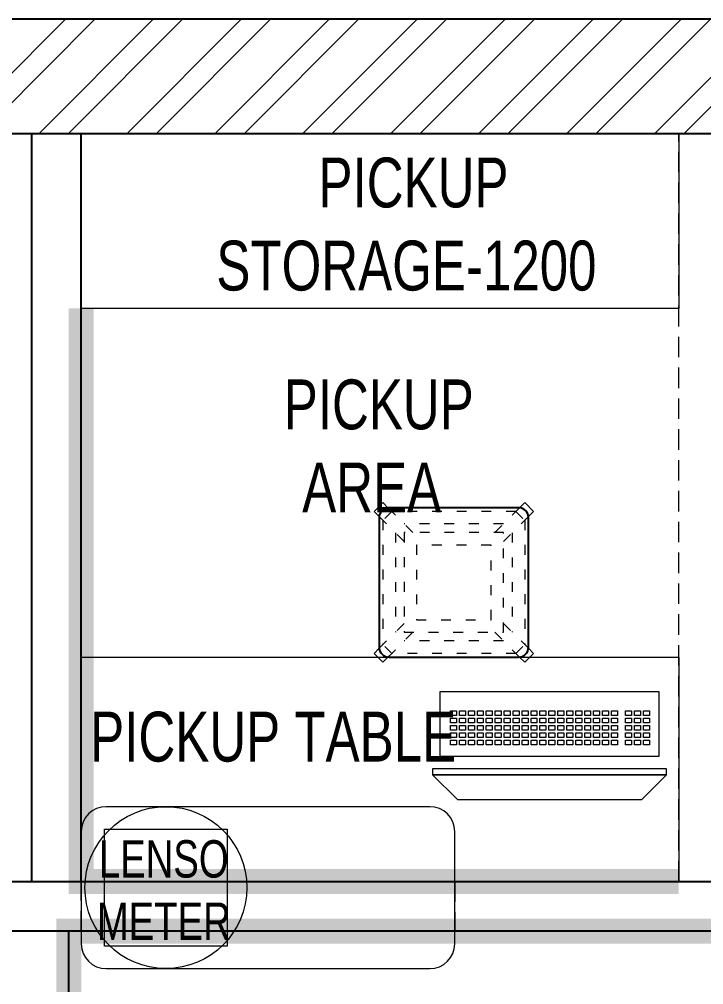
# Model space of a CAD drawing. Header units: feet. Extents: x 6760453 to 6769213, y -5286336 to -5277010.
# Drawn here: x 6765887 to 6767261, y -5278947 to -5277010 of the extents above; entities that cross this region are included whole.
import ezdxf

# ---------------------------------------------------------------- set-up
doc = ezdxf.new("R2010")
doc.units = ezdxf.units.FT
doc.header["$LTSCALE"] = 33
doc.header["$MEASUREMENT"] = 0
doc.linetypes.add('a_p6_plan_L18$0$HIDDEN', pattern=[0.375, 0.25, -0.125])
doc.linetypes.add('ACAD_ISO03W100', pattern=[30, 12, -18])
doc.layers.add('A-WALL', color=1, linetype='Continuous')
for name, color, linetype, lineweight in [('LENS-CURTAIN', 5, 'a_p6_plan_L18$0$HIDDEN', 9), ('LENS-DIM', 252, 'Continuous', 5), ('LENS-PARTITION', 21, 'Continuous', 25), ('LENS-TEXT', 31, 'Continuous', 5), ('LK-EQPMT', 3, 'Continuous', 18), ('LK-FF&E WALL', 1, 'Continuous', 9), ('LK-FLUTTED FINISH', 20, 'Continuous', 30), ('LK-IT', 3, 'Continuous', 18), ('LK-TILES FINISH', 251, 'Continuous', 5), ('LN-ELEVATION-1', 81, 'Continuous', 25), ('LN-ELEVATION-2', 103, 'Continuous', 20), ('LN-ELEVATION-3', 125, 'Continuous', 18), ('LN-ELEVATION-5', 167, 'Continuous', 5), ('LN-HATCH', 251, 'Continuous', 0)]:
    doc.layers.add(name, color=color, linetype=linetype, lineweight=lineweight)
doc.styles.add('LK TXT', font='GILC____.TTF', dxfattribs={"height": 100})

# ---------------------------------------------------------------- blocks, each defined once
blk = doc.blocks.new('CLENS 600 TYPE 6')
at = {"layer": 'LN-ELEVATION-1', "ltscale": 0.5}
blk.add_lwpolyline([(130, -225), (-130, -225, -0.4142135623730951), (-150, -205), (-150, 55, -0.4142135623730951), (-130, 75), (130, 75, -0.4142135623730951), (150, 55), (150, -205, -0.4142135623730951)], format="xyb", close=True, dxfattribs=at)
at = {"layer": 'LN-ELEVATION-3', "linetype": 'ACAD_ISO03W100', "ltscale": 0.05}
for p, q in [((-82.3223304701969, 25), (-124.6966991401277, 67.374368671095)), ((124.696699141059, 67.3743686703965), (-124.6966991401277, 67.374368671095)), ((82.3223304701969, 25), (124.6966991401277, 67.374368671095)), ((-100, 7.322330470196902), (-142.3743686703965, 49.69669914152472)), ((-142.3743686708621, -199.6966991410591), (-142.3743686708621, 49.69669914105907)), ((99.69669914059341, 42.3743686703965), (-99.69669913966207, 42.374368671095)), ((100, 7.322330470196902), (142.3743686703965, 49.69669914152472)), ((142.3743686708621, -199.6966991410591), (142.3743686708621, 49.69669914105907)), ((-117.3743686703965, -174.6966991408262), (-117.3743686703965, 24.69669914152473)), ((117.3743686703965, -174.6966991408262), (117.3743686703965, 24.69669914152473)), ((-100, -157.3223304701969), (-142.3743686703965, -199.6966991415247)), ((100, -157.3223304701969), (142.3743686703965, -199.6966991415247)), ((-82.3223304701969, -175), (-124.6966991401277, -217.374368671095)), ((99.69669914059341, -192.3743686703965), (-99.69669913966207, -192.374368671095)), ((82.3223304701969, -175), (124.6966991401277, -217.374368671095)), ((124.696699141059, -217.3743686703965), (-124.6966991401277, -217.374368671095))]:
    blk.add_line(p, q, dxfattribs=at)
for points in [[(-132.2008663183078, 74.87853584764525), (-124.696699141059, 67.3743686703965), (-142.3743686708621, 49.69669914105907), (-149.8785358476452, 57.20086631807498)], [(132.2008663183078, 74.87853584764525), (124.696699141059, 67.3743686703965), (142.3743686708621, 49.69669914105907), (149.8785358476452, 57.20086631807498)], [(-132.2008663183078, -224.8785358476453), (-124.696699141059, -217.3743686703965), (-142.3743686708621, -199.6966991410591), (-149.8785358476452, -207.200866318075)], [(132.2008663183078, -224.8785358476453), (124.696699141059, -217.3743686703965), (142.3743686708621, -199.6966991410591), (149.8785358476452, -207.200866318075)]]:
    blk.add_lwpolyline(points, dxfattribs=at)
for points in [[(100, -175), (-100, -175), (-100, 25), (100, 25)], [(75, -150), (-75, -150), (-75, 0), (75, 0)]]:
    blk.add_lwpolyline(points, close=True, dxfattribs=at)
at = {"layer": 'LN-ELEVATION-5', "ltscale": 0.5}
for points in [[(-149.8785358476452, 57.20086631807498), (-160.0520382001995, 67.37436867062934), (-142.3743686708621, 85.05203819996677), (-132.2008663183078, 74.87853584787806)], [(149.8785358476452, 57.20086631807498), (160.0520382001995, 67.37436867062934), (142.3743686708621, 85.05203819996677), (132.2008663183078, 74.87853584787806)], [(-149.8785358476452, -207.200866318075), (-160.0520382001995, -217.3743686706294), (-142.3743686708621, -235.0520381999668), (-132.2008663183078, -224.8785358478781)], [(149.8785358476452, -207.200866318075), (160.0520382001995, -217.3743686706294), (142.3743686708621, -235.0520381999668), (132.2008663183078, -224.8785358478781)]]:
    blk.add_lwpolyline(points, dxfattribs=at)
blk = doc.blocks.new('*U21')
at = {"layer": 'LK-EQPMT', "ltscale": 12}
blk.add_lwpolyline([(5.986879315214991, 4.914598100478997), (-5.986879315214991, 4.914598100478997), (-5.986879315214991, -4.914598100478997), (5.986879315214991, -4.914598100478997)], close=True, dxfattribs=at)
blk = doc.blocks.new('*U22')
at = {"color": 0, "linetype": 'ByBlock', "lineweight": -2}
for p in [(0, 0), (17.96063794564497, 0), (35.92127589128995, 0), (53.88191383693492, 0), (71.8425517825799, 0), (89.80318972822487, 0), (107.7638276738698, 0), (125.7244656195148, 0), (143.6851035651598, 0), (161.6457415108048, 0), (179.6063794564497, 0), (197.5670174020947, 0), (215.5276553477397, 0), (233.4882932933847, 0), (251.4489312390296, 0), (269.4095691846746, 0), (287.3702071303196, 0), (305.3308450759646, 0), (323.2914830216096, 0), (-9e-16, -14.74379430143699), (17.96063794564497, -14.74379430143699), (35.92127589128995, -14.74379430143699), (53.88191383693492, -14.74379430143699), (71.8425517825799, -14.74379430143699), (89.80318972822487, -14.74379430143699), (107.7638276738698, -14.74379430143699), (125.7244656195148, -14.74379430143699), (143.6851035651598, -14.74379430143699), (161.6457415108048, -14.74379430143699), (179.6063794564497, -14.74379430143699), (197.5670174020947, -14.74379430143699), (215.5276553477397, -14.74379430143699), (233.4882932933847, -14.74379430143699), (251.4489312390296, -14.74379430143699), (269.4095691846746, -14.74379430143699), (287.3702071303196, -14.74379430143699), (305.3308450759646, -14.74379430143699), (323.2914830216096, -14.74379430143699), (-1.8e-15, -29.48758860287398), (17.96063794564497, -29.48758860287398), (35.92127589128995, -29.48758860287398), (53.88191383693492, -29.48758860287398), (71.8425517825799, -29.48758860287398), (89.80318972822487, -29.48758860287398), (107.7638276738698, -29.48758860287398), (125.7244656195148, -29.48758860287398), (143.6851035651598, -29.48758860287398), (161.6457415108048, -29.48758860287398), (179.6063794564497, -29.48758860287398), (197.5670174020947, -29.48758860287398), (215.5276553477397, -29.48758860287398), (233.4882932933847, -29.48758860287398), (251.4489312390296, -29.48758860287398), (269.4095691846746, -29.48758860287398), (287.3702071303196, -29.48758860287398), (305.3308450759646, -29.48758860287398), (323.2914830216096, -29.48758860287398), (-2.7e-15, -44.23138290431096), (-3.6e-15, -58.97517720574795), (17.96063794564497, -44.23138290431096), (17.96063794564497, -58.97517720574795), (35.92127589128995, -44.23138290431096), (35.92127589128994, -58.97517720574795), (53.88191383693492, -44.23138290431096), (53.88191383693492, -58.97517720574795), (71.8425517825799, -44.23138290431096), (71.8425517825799, -58.97517720574795), (89.80318972822487, -44.23138290431096), (89.80318972822487, -58.97517720574795), (107.7638276738698, -44.23138290431096), (107.7638276738698, -58.97517720574795), (125.7244656195148, -44.23138290431096), (125.7244656195148, -58.97517720574795), (143.6851035651598, -44.23138290431096), (143.6851035651598, -58.97517720574795), (161.6457415108048, -44.23138290431096), (161.6457415108048, -58.97517720574795), (179.6063794564497, -44.23138290431096), (179.6063794564497, -58.97517720574795), (197.5670174020947, -44.23138290431096), (197.5670174020947, -58.97517720574795), (215.5276553477397, -44.23138290431096), (215.5276553477397, -58.97517720574795), (233.4882932933847, -44.23138290431096), (233.4882932933847, -58.97517720574795), (251.4489312390296, -44.23138290431096), (251.4489312390296, -58.97517720574795), (269.4095691846746, -44.23138290431096), (269.4095691846746, -58.97517720574795), (287.3702071303196, -44.23138290431096), (287.3702071303196, -58.97517720574795), (305.3308450759646, -44.23138290431096), (305.3308450759646, -58.97517720574795), (323.2914830216096, -44.23138290431096), (323.2914830216096, -58.97517720574795)]:
    blk.add_blockref('*U21', p, dxfattribs=at)
blk = doc.blocks.new('*U19')
at = {"layer": 'LK-EQPMT', "ltscale": 12}
blk.add_lwpolyline([(5.986879315214991, 4.914598100478997), (-5.986879315214991, 4.914598100478997), (-5.986879315214991, -4.914598100478997), (5.986879315214991, -4.914598100478997)], close=True, dxfattribs=at)
blk = doc.blocks.new('*U20')
at = {"color": 0, "linetype": 'ByBlock', "lineweight": -2}
for p in [(0, 0), (17.96063794564497, 0), (35.92127589128995, 0), (-9e-16, -14.74379430143699), (17.96063794564497, -14.74379430143699), (35.92127589128995, -14.74379430143699), (-1.8e-15, -29.48758860287398), (17.96063794564497, -29.48758860287398), (35.92127589128995, -29.48758860287398), (-2.7e-15, -44.23138290431096), (-3.6e-15, -58.97517720574795), (17.96063794564497, -44.23138290431096), (17.96063794564497, -58.97517720574795), (35.92127589128995, -44.23138290431096), (35.92127589128994, -58.97517720574795)]:
    blk.add_blockref('*U19', p, dxfattribs=at)
blk = doc.blocks.new('*U14')
at = {"ltscale": 12}
blk.add_lwpolyline([(8.040144996717572, 2.91038e-11), (8.040144996717572, 129.0940371821052), (448.0401449967176, 129.0940371821052), (448.0401449967176, 2.91038e-11)], close=True, dxfattribs=at)
for name, p in [('*U22', (35.16895717114949, 101.6202952143818)), ('*U20', (386.6121428576974, 101.6202952143818))]:
    blk.add_blockref(name, p)
blk = doc.blocks.new('Pickup table PC')
at = {"layer": 'LN-ELEVATION-2', "ltscale": 0.5}
for points in [[(470, 50), (0, 50), (0, 62), (470, 62)], [(420, 0), (50, 0), (0, 50), (470, 50)]]:
    blk.add_lwpolyline(points, close=True, dxfattribs=at)
blk = doc.blocks.new('A$C0752b630')
at = {"layer": 'LN-HATCH'}
h = blk.add_hatch(dxfattribs=at)
h.set_pattern_fill('ANSI32', color=256, scale=333, angle=180)
h.set_pattern_definition([(225, (-7066004.109325364, 5282751.503046991), (88.29995930067012, -88.29995930067015), []), (225, (-7066062.975964798, 5282751.503046991), (88.29995930067012, -88.29995930067015), [])])
h.paths.add_polyline_path([(3417, 2748), (3155, 2748), (3155, -6), (3195, -6), (3195, -2488), (3417, -2488)])
h.paths.add_polyline_path([(3417, 4860), (3187, 4860), (3187, 3087), (3417, 3087)])
h.paths.add_polyline_path([(3105, 5272), (-3365, 5272), (-3365, 3075), (-3135, 3075), (-3135, 5042), (3105, 5042)])
at = {"layer": 'A-WALL'}
for p, q in [((3105, 5272), (-3365, 5272)), ((3105, 5042), (-3135, 5042))]:
    blk.add_line(p, q, dxfattribs=at)

msp = doc.modelspace()

# ---------------------------------------------------------------- linework, layer by layer
at = {"layer": 'LENS-CURTAIN', "ltscale": 5}
for points in [[(6767211.168988918, -5278740.207294044), (6767211.168988918, -5277240.207375895), (6767311.16898892, -5277240.207375895), (6767311.16898892, -5278740.207294044)], [(6766761.168993054, -5278840.207294044), (6766011.168993054, -5278840.207294044), (6766011.168993054, -5278740.207294044), (6766761.168993054, -5278740.207294044)]]:
    msp.add_lwpolyline(points, close=True, dxfattribs=at)
at = {"layer": 'LENS-PARTITION'}
for points in [[(6765911.168993055, -5278740.207375895), (6766011.168993054, -5278740.207375895), (6766011.168993054, -5277240.207375895), (6765911.168993055, -5277240.207375895)], [(6764861.168993054, -5278740.207375895), (6767311.16898892, -5278740.207375895), (6767311.16898892, -5278840.207375895), (6764861.168993054, -5278840.207375895)], [(6765638.168993054, -5279192.207375905), (6765986.168993054, -5279192.207375905), (6765986.168993054, -5278840.207375895), (6765638.168993054, -5278840.207375895)]]:
    msp.add_lwpolyline(points, close=True, dxfattribs=at)
at = {"layer": 'LK-EQPMT'}
msp.add_lwpolyline([(6766058.272637924, -5278870.207381067), (6766058.272637924, -5278635.207381066), (6766304.272637924, -5278635.207381066), (6766304.272637924, -5278870.207381067)], close=True, dxfattribs=at)
at = {"layer": 'LK-FF&E WALL'}
for points in [[(6766011.168993054, -5277590.207375896), (6766011.168993054, -5277240.207375895), (6767211.168993054, -5277240.207375895), (6767211.168993054, -5277590.207375896)], [(6767211.168988918, -5278740.207457748), (6766011.168993054, -5278740.207457748), (6766011.168993054, -5278290.207457748), (6767211.168988918, -5278290.207457748)]]:
    msp.add_lwpolyline(points, close=True, dxfattribs=at)
msp.add_lwpolyline([(6766761.168993054, -5278865.207376555), (6766761.168993054, -5278640.207385579, 0.4142135623730951), (6766711.168993054, -5278590.207385579), (6766061.168993054, -5278590.207385579, 0.4142135623730951), (6766011.168993054, -5278640.207385579), (6766011.168993054, -5278865.207376555, 0.4142135623730951), (6766061.168993054, -5278915.207376555), (6766711.168993054, -5278915.207376555, 0.4142135623730951)], format="xyb", close=True, dxfattribs=at)
msp.add_circle((6766181.272637924, -5278752.707381066), 162.4999954886734, dxfattribs=at)
at = {"layer": 'LK-FLUTTED FINISH', "linetype": 'ACAD_ISO03W100', "ltscale": 0.05, "const_width": 50}
msp.add_lwpolyline([(6764161.168993053, -5279740.207375895), (6764161.168993053, -5278840.207375895), (6765638.168993054, -5278840.207375895), (6765638.168993055, -5279568.207375905), (6765986.168993054, -5279568.207375905), (6765986.168993054, -5278840.207375895), (6767311.168988908, -5278840.20737626)], dxfattribs=at)
at = {"layer": 'LK-TILES FINISH', "color": 212, "linetype": 'ACAD_ISO03W100', "ltscale": 0.05, "const_width": 50}
msp.add_lwpolyline([(6767211.168988918, -5278740.207294044), (6766011.168993054, -5278740.207294044), (6766011.168993054, -5277590.207375896)], dxfattribs=at)

# ---------------------------------------------------------------- block references
at = {"layer": 'LENS-DIM', "color": 2}
msp.add_blockref('A$C0752b630', (6765796.168993054, -5282282.207375905), dxfattribs=at)
at = {"layer": 'LK-FF&E WALL', "xscale": -1, "rotation": 180}
msp.add_blockref('CLENS 600 TYPE 6', (6766759.394856208, -5278215.207457748), dxfattribs=at)
at = {"layer": 'LK-IT', "ltscale": 0.5, "xscale": -1, "rotation": 180}
msp.add_blockref('*U14', (6766723.587070664, -5278359.868774972), dxfattribs=at)
at = {"layer": 'LK-IT', "xscale": -1}
msp.add_blockref('Pickup table PC', (6767186.627215661, -5278576.083862735), dxfattribs=at)

# ---------------------------------------------------------------- texts
at = {"layer": 'LENS-TEXT', "color": 0, "linetype": 'Continuous', "ltscale": 3, "attachment_point": 5, "style": 'LK TXT'}
for s, width, gutter_width, insert, char_height in [(' PICKUP STORAGE-1200', 1099.486866972408, 0.9999999999999992, (6766664.251193909, -5277421.752863317), 100), (' PICKUP AREA', 616.7703488372092, 0.9999999999999992, (6766594.450951754, -5277866.328558538), 100), ('PICKUP TABLE  ', 783.9636358173434, 0.9999999999999992, (6766396.634262264, -5278450.360744179), 100), ('LENSO\\PMETER', 353.0555573365615, 0.5, (6766176.972550813, -5278757.524882648), 75)]:
    msp.add_mtext_dynamic_manual_height_columns(s, width=width, gutter_width=gutter_width, heights=[0], dxfattribs=dict(at, insert=insert, char_height=char_height))

doc.saveas('drawing.dxf')
